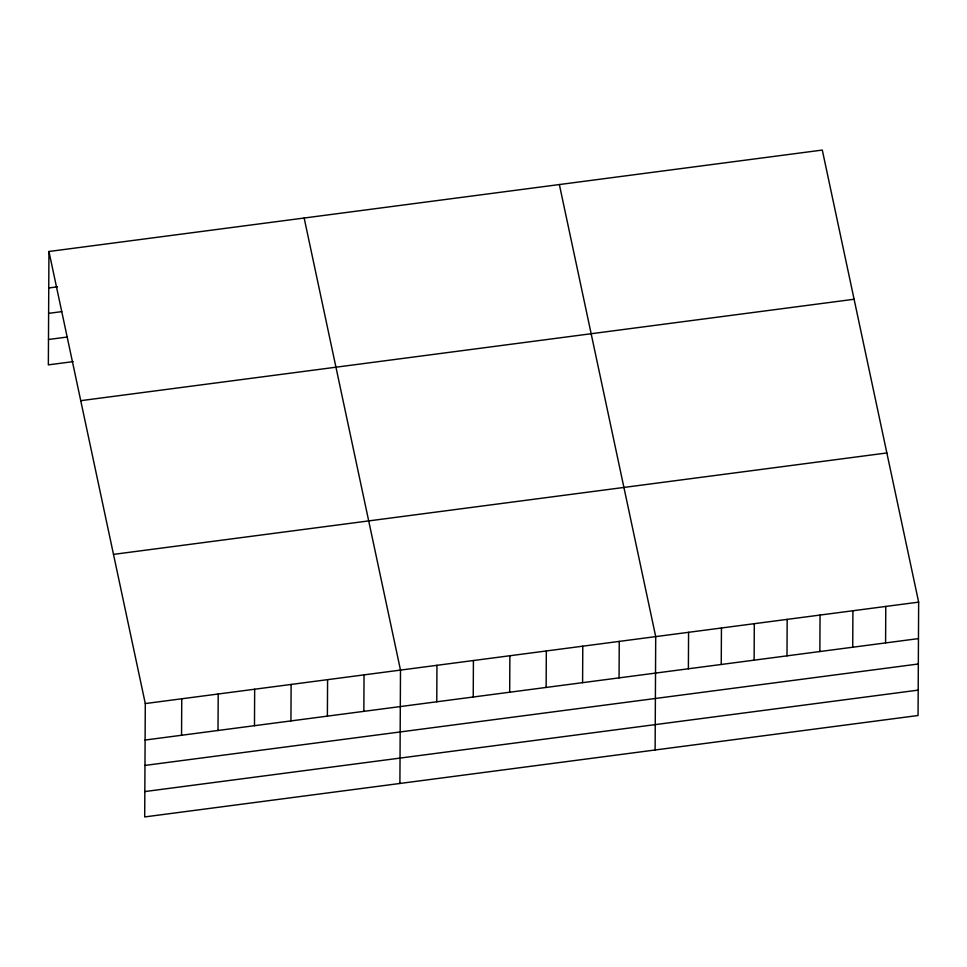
<?xml version="1.0" encoding="UTF-8"?>
<svg xmlns="http://www.w3.org/2000/svg" width="967" height="967" viewBox="0 0 967 967"><rect width="100%" height="100%" fill="white"/><g stroke="black" fill="none" stroke-linecap="round" stroke-linejoin="round"><path stroke-width="1.45" d="M48.942 251.493L145.292 703.565L144.699 816.934L918.058 715.507L918.65 602.127L822.301 150.066L48.942 251.493L48.35 364.873L73.141 361.622M181.554 735.258L181.748 698.778M218.01 730.484L218.204 693.992M254.478 725.697L254.659 689.217M290.934 720.911L291.127 684.431M327.39 716.136L327.583 679.656M363.846 711.349L364.039 674.869M399.903 783.463L400.495 670.095L304.158 218.022M436.77 701.788L436.951 665.308M473.226 697.002L473.419 660.521M509.682 692.227L509.875 655.747M546.137 687.44L546.331 650.96M582.593 682.666L582.787 646.186M619.061 677.879L619.255 641.399M655.118 749.993L655.711 636.612L559.361 184.552M688.383 668.789L688.577 632.309M721.249 664.474L721.442 627.994M754.115 660.171L754.308 623.691M786.993 655.856L787.174 619.376M819.859 651.54L820.052 615.06M852.725 647.237L852.918 610.757M885.591 642.922L885.784 606.442M48.749 287.973L57.5 286.824M48.616 313.356L61.743 311.628M48.483 339.49L67.436 337.012M80.732 400.676L854.103 299.25M113.49 554.381L886.86 452.955M145.292 703.565L918.65 602.127M145.098 740.045L918.457 638.607M144.965 765.417L918.324 663.991M144.832 791.562L918.191 690.124"/></g></svg>
